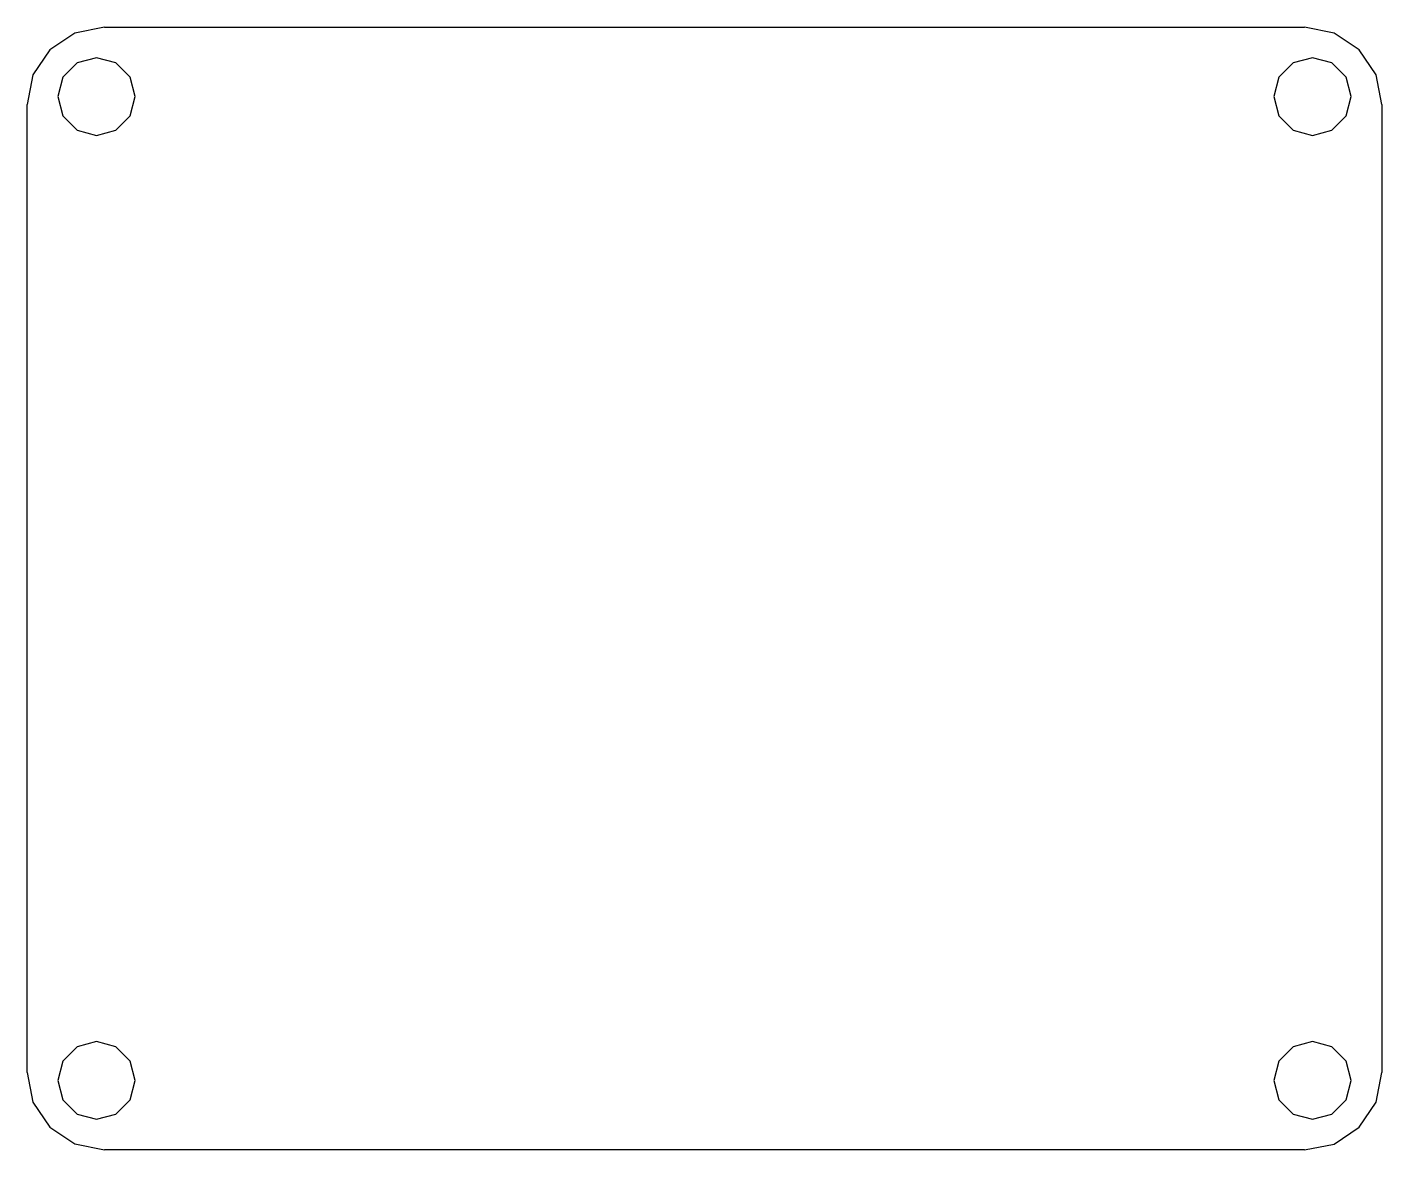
# Model space of a CAD drawing. Extents: x -3 to 35, y -288 to 33.
# Drawn here: x -2.67 to 34.67, y -288.25 to -257.32 of the extents above.
import ezdxf

# ---------------------------------------------------------------- set-up
doc = ezdxf.new("R2010")
doc.units = 0

msp = doc.modelspace()

# ---------------------------------------------------------------- linework, layer by layer
for p, q in [((-1.349725, -257.479391), (-2.041829, -257.941841)), ((-0.533333, -257.317), (-1.349725, -257.479391)), ((-0.533332, -257.316), (32.5334, -257.316)), ((33.349662, -257.479051), (32.53327, -257.31666)), ((34.041766, -257.941501), (33.349662, -257.479051)), ((-2.041829, -257.941841), (-2.504276, -258.633947)), ((34.504213, -258.633607), (34.041766, -257.941501)), ((-1.288524, -258.302516), (-1.679096, -258.694286)), ((-0.754246, -258.159064), (-1.288524, -258.302516)), ((-0.219968, -258.302516), (-0.754246, -258.159064)), ((0.170604, -258.694286), (-0.219968, -258.302516)), ((32.219957, -258.302516), (31.829385, -258.694286)), ((32.754235, -258.159064), (32.219957, -258.302516)), ((33.288513, -258.302516), (32.754235, -258.159064)), ((33.679085, -258.694286), (33.288513, -258.302516)), ((-2.504276, -258.633947), (-2.666663, -259.45034)), ((-1.679096, -258.694286), (-1.820911, -259.229)), ((0.312419, -259.229), (0.170604, -258.694286)), ((31.829385, -258.694286), (31.68757, -259.229)), ((33.8209, -259.229), (33.679085, -258.694286)), ((34.6666, -259.45), (34.504213, -258.633607)), ((-2.66666, -286.117), (-2.66666, -259.449)), ((-1.820911, -259.229), (-1.679096, -259.763714)), ((0.170604, -259.763714), (0.312419, -259.229)), ((0.312419, -259.229), (0.312419, -259.229)), ((31.68757, -259.229), (31.829385, -259.763714)), ((33.679085, -259.763714), (33.8209, -259.229)), ((33.8209, -259.229), (33.8209, -259.229)), ((34.6667, -259.449), (34.6667, -286.117)), ((-1.679096, -259.763714), (-1.288524, -260.155484)), ((-0.219968, -260.155484), (0.170604, -259.763714)), ((31.829385, -259.763714), (32.219957, -260.155484)), ((33.288513, -260.155484), (33.679085, -259.763714)), ((-1.288524, -260.155484), (-0.754246, -260.298936)), ((-0.754246, -260.298936), (-0.219968, -260.155484)), ((32.219957, -260.155484), (32.754235, -260.298936)), ((32.754235, -260.298936), (33.288513, -260.155484)), ((-1.288524, -285.410516), (-1.679096, -285.802286)), ((-0.754246, -285.267064), (-1.288524, -285.410516)), ((-0.219968, -285.410516), (-0.754246, -285.267064)), ((0.170604, -285.802286), (-0.219968, -285.410516)), ((32.219957, -285.410516), (31.829385, -285.802286)), ((32.754235, -285.267064), (32.219957, -285.410516)), ((33.288513, -285.410516), (32.754235, -285.267064)), ((33.679085, -285.802286), (33.288513, -285.410516)), ((-1.679096, -285.802286), (-1.820911, -286.337)), ((0.312419, -286.337), (0.170604, -285.802286)), ((31.829385, -285.802286), (31.68757, -286.337)), ((33.8209, -286.337), (33.679085, -285.802286)), ((-2.66666, -286.116), (-2.504273, -286.932393)), ((-1.820911, -286.337), (-1.679096, -286.871714)), ((0.170604, -286.871714), (0.312419, -286.337)), ((0.312419, -286.337), (0.312419, -286.337)), ((31.68757, -286.337), (31.829385, -286.871714)), ((33.679085, -286.871714), (33.8209, -286.337)), ((33.8209, -286.337), (33.8209, -286.337)), ((34.504243, -286.933053), (34.66663, -286.11666)), ((-2.504273, -286.932393), (-2.041826, -287.624499)), ((-1.679096, -286.871714), (-1.288524, -287.263484)), ((-0.219968, -287.263484), (0.170604, -286.871714)), ((31.829385, -286.871714), (32.219957, -287.263484)), ((33.288513, -287.263484), (33.679085, -286.871714)), ((34.041796, -287.625159), (34.504243, -286.933053)), ((-1.288524, -287.263484), (-0.754246, -287.406936)), ((-0.754246, -287.406936), (-0.219968, -287.263484)), ((32.219957, -287.263484), (32.754235, -287.406936)), ((32.754235, -287.406936), (33.288513, -287.263484)), ((-2.041826, -287.624499), (-1.349722, -288.086949)), ((33.349692, -288.087609), (34.041796, -287.625159)), ((-1.349722, -288.086949), (-0.53333, -288.24934)), ((32.5333, -288.25), (33.349692, -288.087609)), ((32.5334, -288.25), (-0.533332, -288.25))]:
    msp.add_line(p, q)

doc.saveas('drawing.dxf')
